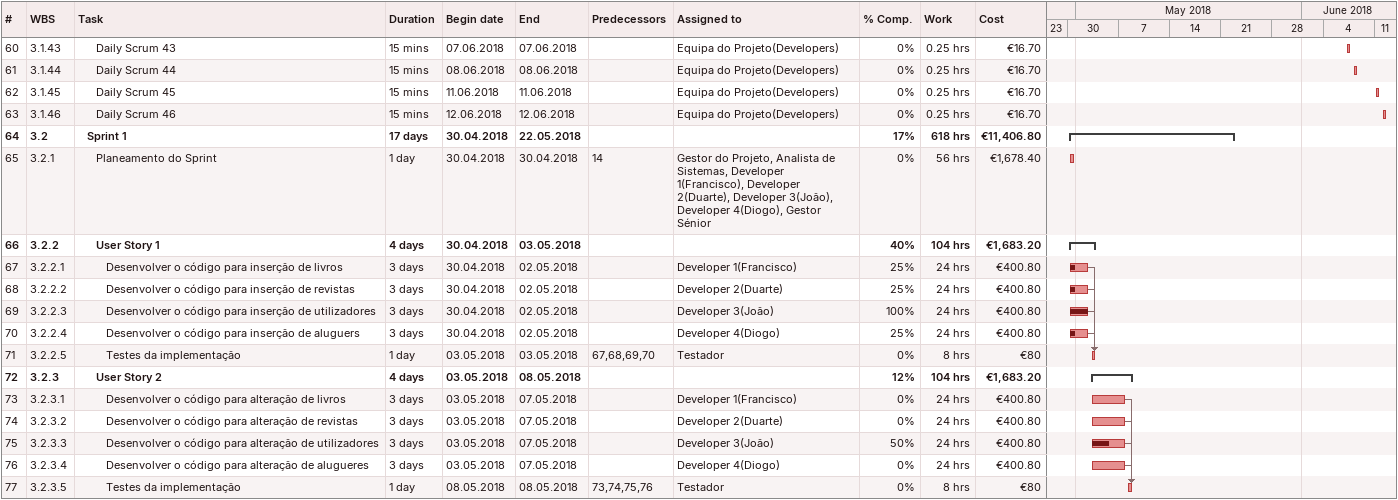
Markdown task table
| ID | WBS | Task | Duration | Start | Finish | Predecessors | Resources | % complete | Work (h) | Cost (€) |
|---|---|---|---|---|---|---|---|---|---|---|
| 60 | 3.1.43 | Daily Scrum 43 | 15min | 2018-06-07 | 2018-06-07 |  | Equipa do Projeto(Developers) | 0 | 0.25 | 16.70 |
| 61 | 3.1.44 | Daily Scrum 44 | 15min | 2018-06-08 | 2018-06-08 |  | Equipa do Projeto(Developers) | 0 | 0.25 | 16.70 |
| 62 | 3.1.45 | Daily Scrum 45 | 15min | 2018-06-11 | 2018-06-11 |  | Equipa do Projeto(Developers) | 0 | 0.25 | 16.70 |
| 63 | 3.1.46 | Daily Scrum 46 | 15min | 2018-06-12 | 2018-06-12 |  | Equipa do Projeto(Developers) | 0 | 0.25 | 16.70 |
| 64 | 3.2 | **Sprint 1** | 17d | 2018-04-30 | 2018-05-22 |  |  | 17 | 618 | 11406.80 |
| 65 | 3.2.1 | Planeamento do Sprint | 1d | 2018-04-30 | 2018-04-30 | 14 | Gestor do Projeto, Analista de Sistemas, Developer 1(Francisco), Developer 2(Duarte), Developer 3(João), Developer 4(Diogo), Gestor Sénior | 0 | 56 | 1678.40 |
| 66 | 3.2.2 | **User Story 1** | 4d | 2018-04-30 | 2018-05-03 |  |  | 40 | 104 | 1683.20 |
| 67 | 3.2.2.1 | Desenvolver o código para inserção de livros | 3d | 2018-04-30 | 2018-05-02 |  | Developer 1(Francisco) | 25 | 24 | 400.80 |
| 68 | 3.2.2.2 | Desenvolver o código para inserção de revistas | 3d | 2018-04-30 | 2018-05-02 |  | Developer 2(Duarte) | 25 | 24 | 400.80 |
| 69 | 3.2.2.3 | Desenvolver o código para inserção de utilizadores | 3d | 2018-04-30 | 2018-05-02 |  | Developer 3(João) | 100 | 24 | 400.80 |
| 70 | 3.2.2.4 | Desenvolver o código para inserção de aluguers | 3d | 2018-04-30 | 2018-05-02 |  | Developer 4(Diogo) | 25 | 24 | 400.80 |
| 71 | 3.2.2.5 | Testes da implementação | 1d | 2018-05-03 | 2018-05-03 | 67, 68, 69, 70 | Testador | 0 | 8 | 80 |
| 72 | 3.2.3 | **User Story 2** | 4d | 2018-05-03 | 2018-05-08 |  |  | 12 | 104 | 1683.20 |
| 73 | 3.2.3.1 | Desenvolver o código para alteração de livros | 3d | 2018-05-03 | 2018-05-07 |  | Developer 1(Francisco) | 0 | 24 | 400.80 |
| 74 | 3.2.3.2 | Desenvolver o código para alteração de revistas | 3d | 2018-05-03 | 2018-05-07 |  | Developer 2(Duarte) | 0 | 24 | 400.80 |
| 75 | 3.2.3.3 | Desenvolver o código para alteração de utilizadores | 3d | 2018-05-03 | 2018-05-07 |  | Developer 3(João) | 50 | 24 | 400.80 |
| 76 | 3.2.3.4 | Desenvolver o código para alteração de alugueres | 3d | 2018-05-03 | 2018-05-07 |  | Developer 4(Diogo) | 0 | 24 | 400.80 |
| 77 | 3.2.3.5 | Testes da implementação | 1d | 2018-05-08 | 2018-05-08 | 73, 74, 75, 76 | Testador | 0 | 8 | 80 |
